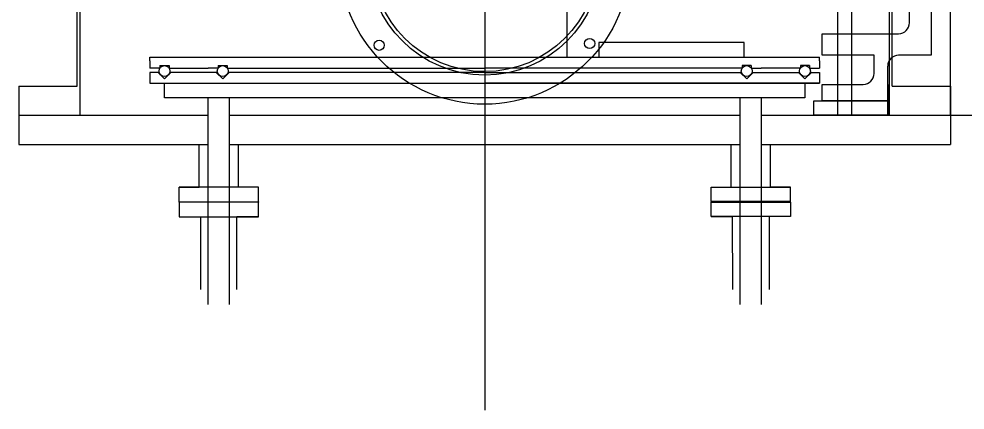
# Model space of a CAD drawing. Header units: inches. Extents: x -164 to 250, y -285 to 80.
# Drawn here: x -163.87 to -131.37, y -133.6 to -120.17 of the extents above; entities that cross this region are included whole.
import ezdxf

# ---------------------------------------------------------------- set-up
doc = ezdxf.new("R2010")
doc.units = ezdxf.units.IN
doc.header["$MEASUREMENT"] = 0
doc.layers.add('trajectories', color=3, linetype='Continuous')

msp = doc.modelspace()

# ---------------------------------------------------------------- linework, layer by layer
for p, q in [((-161.76829, -123.47999), (-161.76829, -101.47999)), ((-133.96829, -123.47999), (-133.96829, -101.47999)), ((-161.86829, -122.47999), (-161.86829, -102.47999)), ((-133.86829, -122.47999), (-133.86829, -102.47999)), ((-147.86829, -118.03624), (-147.86829, -133.59874)), ((-159.36829, -121.60719), (-159.36829, -121.48219)), ((-159.36829, -121.48219), (-136.36829, -121.48219)), ((-136.36829, -121.60719), (-136.36829, -121.48219)), ((-159.36829, -121.60719), (-159.36829, -121.85719)), ((-159.02454, -121.85719), (-159.36829, -121.85719)), ((-159.02454, -121.77334), (-158.71204, -121.77334)), ((-159.02454, -121.77334), (-159.02454, -121.85719)), ((-158.71204, -121.77334), (-158.71204, -121.85719)), ((-158.71204, -121.85719), (-157.36829, -121.85719)), ((-157.02454, -121.85719), (-157.36829, -121.85719)), ((-157.02454, -121.77334), (-156.71204, -121.77334)), ((-157.02454, -121.77334), (-157.02454, -121.85719)), ((-156.71204, -121.77334), (-156.71204, -121.85719)), ((-156.71204, -121.85719), (-147.86829, -121.85719)), ((-139.02454, -121.85719), (-147.86829, -121.85719)), ((-139.02454, -121.77334), (-139.02454, -121.85719)), ((-138.71204, -121.77334), (-139.02454, -121.77334)), ((-138.71204, -121.77334), (-138.71204, -121.85719)), ((-138.71204, -121.85719), (-138.36829, -121.85719)), ((-137.02454, -121.85719), (-138.36829, -121.85719)), ((-137.02454, -121.77334), (-137.02454, -121.85719)), ((-136.71204, -121.77334), (-137.02454, -121.77334)), ((-136.71204, -121.77334), (-136.71204, -121.85719)), ((-136.71204, -121.85719), (-136.36829, -121.85719)), ((-136.36829, -121.60719), (-136.36829, -121.85719)), ((-159.08926, -122.00504), (-159.36829, -122.00504)), ((-159.36829, -122.00504), (-159.36829, -122.38004)), ((-158.86829, -122.22601), (-159.08926, -122.00504)), ((-158.64732, -122.00504), (-158.86829, -122.22601)), ((-157.36829, -122.00504), (-158.64732, -122.00504)), ((-157.08926, -122.00504), (-157.36829, -122.00504)), ((-156.86829, -122.22601), (-157.08926, -122.00504)), ((-156.64732, -122.00504), (-156.86829, -122.22601)), ((-147.86829, -122.00504), (-156.64732, -122.00504)), ((-147.86829, -122.00504), (-139.08926, -122.00504)), ((-139.08926, -122.00504), (-138.86829, -122.22601)), ((-138.86829, -122.22601), (-138.64732, -122.00504)), ((-138.64732, -122.00504), (-138.36829, -122.00504)), ((-138.36829, -122.00504), (-137.08926, -122.00504)), ((-137.08926, -122.00504), (-136.86829, -122.22601)), ((-136.86829, -122.22601), (-136.64732, -122.00504)), ((-136.64732, -122.00504), (-136.36829, -122.00504)), ((-136.36829, -122.00504), (-136.36829, -122.38004)), ((-163.86829, -122.47999), (-161.86829, -122.47999)), ((-163.86829, -122.47999), (-163.86829, -123.47999)), ((-159.36829, -122.38004), (-157.36829, -122.38004)), ((-159.36829, -122.38004), (-136.36829, -122.38004)), ((-158.86829, -122.88004), (-158.86829, -122.38004)), ((-158.86829, -122.38004), (-136.86829, -122.38004)), ((-157.36829, -122.38004), (-147.86829, -122.38004)), ((-136.86829, -122.38004), (-147.86829, -122.38004)), ((-138.36829, -122.38004), (-147.86829, -122.38004)), ((-136.36829, -122.38004), (-138.36829, -122.38004)), ((-136.86829, -122.38004), (-136.86829, -122.88004)), ((-133.86829, -122.47999), (-131.86829, -122.47999)), ((-131.86829, -122.47999), (-131.86829, -123.47999)), ((-156.63829, -122.88004), (-158.86829, -122.88004)), ((-157.36829, -129.97994), (-157.36829, -122.88004)), ((-156.63829, -129.97994), (-156.63829, -122.88004)), ((-136.86829, -122.88004), (-156.63829, -122.88004)), ((-139.0902, -129.97384), (-139.09506, -122.88004)), ((-138.3602, -129.97334), (-138.36506, -122.88004)), ((-163.86829, -123.47999), (-157.36829, -123.47999)), ((-163.86829, -123.47999), (-157.36829, -123.47999)), ((-163.86829, -123.47999), (-163.86829, -124.47999)), ((-156.63829, -123.47999), (-139.09465, -123.47999)), ((-138.36465, -123.47999), (-131.86829, -123.47999)), ((-131.86829, -123.47999), (-131.86829, -124.47999)), ((-139.4055, -125.94281), (-139.40646, -124.47411)), ((-138.0505, -125.94187), (-138.05146, -124.47317)), ((-163.86829, -124.47999), (-157.36829, -124.47999)), ((-157.68079, -125.94869), (-157.68079, -124.47999)), ((-156.63829, -124.47999), (-139.09397, -124.47999)), ((-156.32579, -125.94869), (-156.32579, -124.47999)), ((-138.36397, -124.47999), (-131.86829, -124.47999)), ((-155.63829, -125.94869), (-158.36829, -125.94869)), ((-158.36829, -125.94869), (-157.68079, -125.94869)), ((-158.36829, -126.44869), (-158.36829, -125.94869)), ((-155.63829, -125.94869), (-156.32579, -125.94869)), ((-155.63829, -126.44869), (-155.63829, -125.94869)), ((-140.093, -125.94329), (-137.363, -125.94139)), ((-140.093, -125.94329), (-139.4055, -125.94281)), ((-140.09265, -126.44329), (-140.093, -125.94329)), ((-137.363, -125.94139), (-138.0505, -125.94187)), ((-137.36265, -126.44139), (-137.363, -125.94139)), ((-158.36829, -126.44869), (-155.63829, -126.44869)), ((-158.36829, -126.46431), (-158.36829, -126.44869)), ((-155.63829, -126.46431), (-158.36829, -126.46431)), ((-158.36829, -126.46431), (-158.36829, -126.96431)), ((-155.63829, -126.44869), (-155.63829, -126.46431)), ((-155.63829, -126.96431), (-155.63829, -126.46431)), ((-137.36265, -126.44139), (-140.09265, -126.44329)), ((-140.09265, -126.44329), (-140.09264, -126.45891)), ((-140.09264, -126.45891), (-137.36264, -126.45702)), ((-140.0923, -126.95891), (-140.09264, -126.45891)), ((-137.36264, -126.45702), (-137.36265, -126.44139)), ((-137.36264, -126.45702), (-137.3623, -126.95702)), ((-158.36829, -126.96431), (-155.63829, -126.96431)), ((-158.36829, -126.96431), (-157.62829, -126.96431)), ((-157.62829, -126.96431), (-157.62829, -129.46431)), ((-155.63829, -126.96431), (-156.37829, -126.96431)), ((-156.37829, -129.46431), (-156.37829, -126.96431)), ((-137.3623, -126.95702), (-140.0923, -126.95891)), ((-140.0923, -126.95891), (-139.3523, -126.9584)), ((-139.35056, -129.4584), (-139.3523, -126.9584)), ((-137.3623, -126.95702), (-138.1023, -126.95753)), ((-138.1023, -126.95753), (-138.10056, -129.45753))]:
    msp.add_line(p, q)
msp.add_lwpolyline([(-143.95389, -121.48219), (-138.95389, -121.48219), (-138.95389, -120.98219), (-143.95389, -120.98219)], close=True)
for centre, radius in [((-147.86829, -118.09879), 5), ((-147.86829, -118.09879), 4), ((-147.86829, -118.09879), 3.88), ((-151.49338, -121.07492), 0.175), ((-144.26365, -121.01536), 0.175), ((-158.86829, -121.96084), 0.1875), ((-156.86829, -121.96084), 0.1875), ((-138.86829, -121.96084), 0.1875), ((-136.86829, -121.96084), 0.1875)]:
    msp.add_circle(centre, radius)
at = {"layer": 'trajectories'}
for p, q in [((-145.03381, -121.48219), (-145.03381, -116.00999)), ((-133.27744, -120.30299), (-133.27744, -117.39699)), ((-131.86829, -123.47999), (-131.86829, -118.14699)), ((-134.4933, -122.04249), (-134.4933, -121.41749)), ((-134.4933, -121.79249), (-134.4933, -121.41749)), ((-134.02455, -123.47999), (-134.02455, -121.79249)), ((-135.75529, -122.41749), (-135.25529, -122.41749)), ((-131.86829, -123.47999), (-127.85438, -123.47999))]:
    msp.add_line(p, q, dxfattribs=at)
for points in [[(-132.52744, -117.39699), (-132.52744, -121.41749), (-133.64955, -121.41749)], [(-134.4933, -121.41749), (-136.27459, -121.41749), (-136.27459, -120.67799), (-133.65244, -120.67799)], [(-134.02455, -122.41749), (-134.02455, -122.97999), (-136.27459, -122.97999), (-136.27459, -122.41749), (-134.8683, -122.41749)]]:
    msp.add_lwpolyline(points, dxfattribs=at)
for points in [[(-135.75529, -123.47999), (-135.25529, -123.47999), (-135.25529, -119.22967), (-135.75529, -119.22967)], [(-134.02455, -123.47999), (-136.56829, -123.47999), (-136.56829, -122.97999), (-134.02455, -122.97999)]]:
    msp.add_lwpolyline(points, close=True, dxfattribs=at)
for centre, start, end in [((-133.65244, -120.30299), 270, 0), ((-133.64955, -121.79249), 90, 180), ((-134.8683, -122.04249), 270, 0)]:
    msp.add_arc(centre, 0.375, start, end, dxfattribs=at)

doc.saveas('drawing.dxf')
